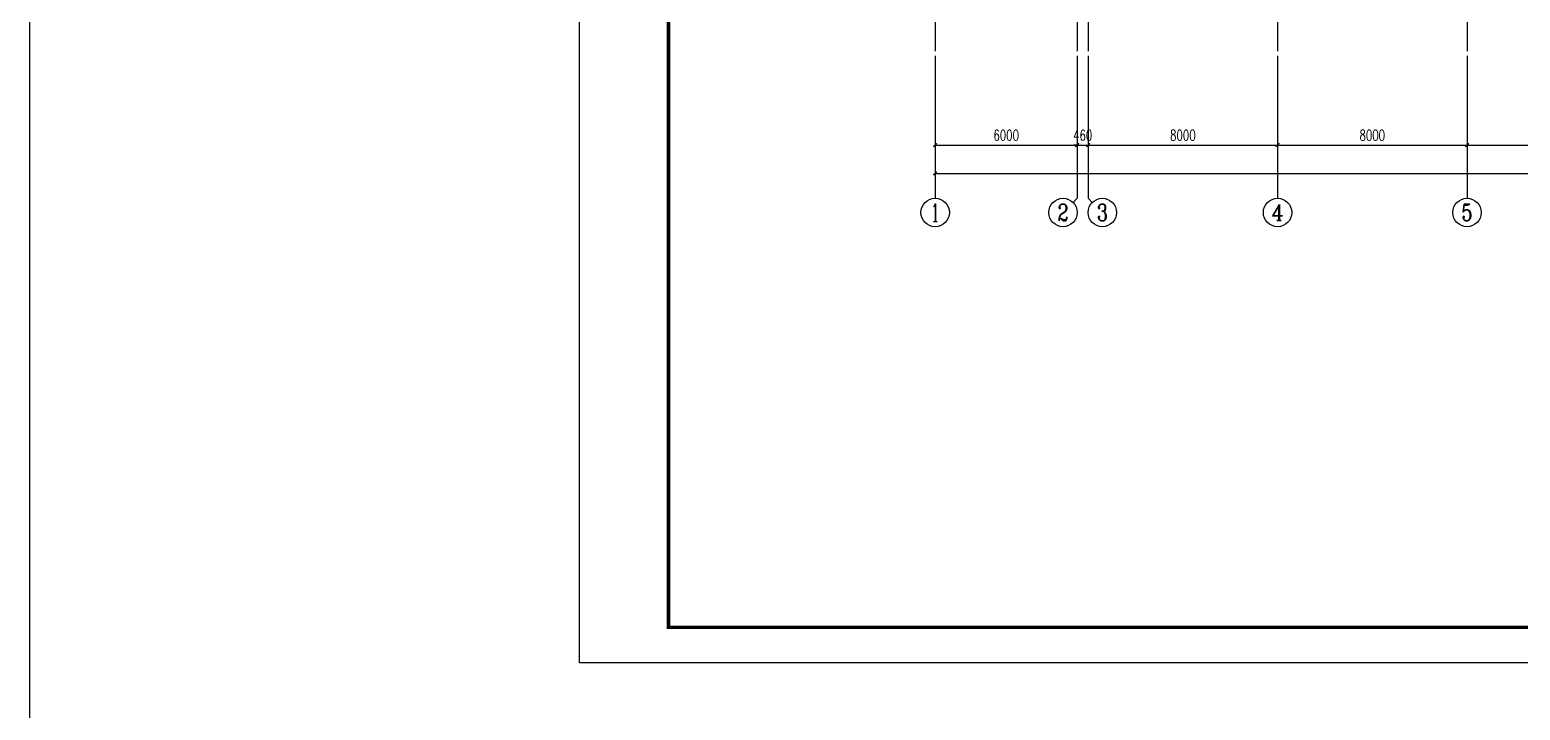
# Model space of a CAD drawing. Header units: millimetres. Extents: x 4533265 to 4958735, y 18976699 to 19555898.
# Drawn here: x 4533265 to 4596203, y 19404091 to 19432833 of the extents above; entities that cross this region are included whole.
import ezdxf
from ezdxf.enums import TextEntityAlignment as Align

# ---------------------------------------------------------------- set-up
doc = ezdxf.new("R2010")
doc.units = ezdxf.units.MM
doc.header["$LTSCALE"] = 1000
doc.header["$MEASUREMENT"] = 0
doc.linetypes.add('DOTE', pattern=[2.42, 2, -0.2, 0.02, -0.2])
doc.layers.get('Defpoints').update_dxf_attribs({"color": 1})
for name, color, linetype in [('3T_WOOD', 21, 'Continuous'), ('AXIS_TEXT', 7, 'Continuous'), ('AXIS_外部', 171, 'Continuous'), ('DOTE', 250, 'DOTE'), ('TK', 4, 'Continuous')]:
    doc.layers.add(name, color=color, linetype=linetype)
doc.styles.add('_TCH_AXIS', font='COMPLEX', dxfattribs={"bigfont": 'GBCBIG'})
doc.styles.add('_TCH_DIM_T3', font='SIMPLEX', dxfattribs={"width": 0.705882, "bigfont": 'GBCBIG'})
doc.styles.add('COMPLEX', font='COMPLEX')
doc.dimstyles.new('_TCH_ARCH&&150', dxfattribs={"dimtxt": 446.25, "dimasz": 150, "dimexe": 375, "dimexo": 450, "dimgap": 189.375, "dimtad": 1, "dimdec": 0, "dimzin": 0, "dimdsep": 46, "dimtxsty": '_TCH_DIM_T3', "dimblk": 'ARCHTICK', "dimcen": 0.09, "dimclrt": 7, "dimazin": 2, "dimtfac": 1, "dimtdec": 0, "dimtix": 1, "dimtmove": 2, "dimatfit": 3, "dimfxl": 0, "dimtolj": 1, "dimtzin": 0, "dimarcsym": 0})

# ---------------------------------------------------------------- blocks, each defined once
blk = doc.blocks.new('GeYuanFrame_14610878', base_point=(18.76, 4.34))
at = {"layer": 'TK'}
blk.add_lwpolyline([(18.76, 424.34), (686.76, 424.34), (686.76, 4.34), (18.76, 4.34), (18.76, 424.34)], dxfattribs=at)
at = {"layer": 'TK', "const_width": 1}
blk.add_lwpolyline([(676.76, 414.34), (43.76, 414.34), (43.76, 14.34), (676.76, 14.34)], close=True, dxfattribs=at)
blk = doc.blocks.new('_ArchTick')
at = {"color": 0, "linetype": 'ByBlock', "const_width": 0.4}
blk.add_lwpolyline([(-0.5, -0.5), (0.5, 0.5)], dxfattribs=at)
blk = doc.blocks.new('*D422')
at = {"layer": 'AXIS_外部', "color": 0, "lineweight": -2}
for p, q in [((4571497, 19431265), (4571497, 19427590)), ((4577497, 19431265), (4577497, 19427590)), ((4571497, 19427965), (4577497, 19427965))]:
    blk.add_line(p, q, dxfattribs=at)
at = {"layer": 'Defpoints', "color": 0}
for p in [(4571497, 19431715), (4577497, 19431715), (4577497, 19427965)]:
    blk.add_point(p, dxfattribs=at)
at = {"layer": 'AXIS_外部', "color": 0, "lineweight": -2, "xscale": 150, "yscale": 150, "zscale": 150, "rotation": 180}
blk.add_blockref('_ArchTick', (4571497, 19427965), dxfattribs=at)
at = {"layer": 'AXIS_外部', "color": 0, "lineweight": -2, "xscale": 150, "yscale": 150, "zscale": 150}
blk.add_blockref('_ArchTick', (4577497, 19427965), dxfattribs=at)
at = {"layer": 'AXIS_外部', "color": 7, "insert": (4574497, 19428378), "char_height": 446.2, "attachment_point": 5, "style": '_TCH_DIM_T3'}
blk.add_mtext('\\A1;6000', dxfattribs=at)
blk = doc.blocks.new('*D423')
at = {"layer": 'AXIS_外部', "color": 0, "lineweight": -2}
for p, q in [((4577497, 19431265), (4577497, 19427590)), ((4577957, 19431265), (4577957, 19427590)), ((4577497, 19427965), (4577347, 19427965)), ((4577497, 19427965), (4577957, 19427965)), ((4577957, 19427965), (4578107, 19427965))]:
    blk.add_line(p, q, dxfattribs=at)
at = {"layer": 'Defpoints', "color": 0}
for p in [(4577497, 19431715), (4577957, 19431715), (4577957, 19427965)]:
    blk.add_point(p, dxfattribs=at)
at = {"layer": 'AXIS_外部', "color": 0, "lineweight": -2, "xscale": 150, "yscale": 150, "zscale": 150}
blk.add_blockref('_ArchTick', (4577497, 19427965), dxfattribs=at)
at = {"layer": 'AXIS_外部', "color": 0, "lineweight": -2, "xscale": 150, "yscale": 150, "zscale": 150, "rotation": 180}
blk.add_blockref('_ArchTick', (4577957, 19427965), dxfattribs=at)
at = {"layer": 'AXIS_外部', "color": 7, "insert": (4577727, 19428378), "char_height": 446.2, "attachment_point": 5, "style": '_TCH_DIM_T3'}
blk.add_mtext('\\A1;460', dxfattribs=at)
blk = doc.blocks.new('*D424')
at = {"layer": 'AXIS_外部', "color": 0, "lineweight": -2}
for p, q in [((4577957, 19431265), (4577957, 19427590)), ((4585957, 19431265), (4585957, 19427590)), ((4577957, 19427965), (4585957, 19427965))]:
    blk.add_line(p, q, dxfattribs=at)
at = {"layer": 'Defpoints', "color": 0}
for p in [(4577957, 19431715), (4585957, 19431715), (4585957, 19427965)]:
    blk.add_point(p, dxfattribs=at)
at = {"layer": 'AXIS_外部', "color": 0, "lineweight": -2, "xscale": 150, "yscale": 150, "zscale": 150, "rotation": 180}
blk.add_blockref('_ArchTick', (4577957, 19427965), dxfattribs=at)
at = {"layer": 'AXIS_外部', "color": 0, "lineweight": -2, "xscale": 150, "yscale": 150, "zscale": 150}
blk.add_blockref('_ArchTick', (4585957, 19427965), dxfattribs=at)
at = {"layer": 'AXIS_外部', "color": 7, "insert": (4581957, 19428378), "char_height": 446.2, "attachment_point": 5, "style": '_TCH_DIM_T3'}
blk.add_mtext('\\A1;8000', dxfattribs=at)
blk = doc.blocks.new('*D425')
at = {"layer": 'AXIS_外部', "color": 0, "lineweight": -2}
for p, q in [((4585957, 19431265), (4585957, 19427590)), ((4593957, 19431265), (4593957, 19427590)), ((4585957, 19427965), (4593957, 19427965))]:
    blk.add_line(p, q, dxfattribs=at)
at = {"layer": 'Defpoints', "color": 0}
for p in [(4585957, 19431715), (4593957, 19431715), (4593957, 19427965)]:
    blk.add_point(p, dxfattribs=at)
at = {"layer": 'AXIS_外部', "color": 0, "lineweight": -2, "xscale": 150, "yscale": 150, "zscale": 150, "rotation": 180}
blk.add_blockref('_ArchTick', (4585957, 19427965), dxfattribs=at)
at = {"layer": 'AXIS_外部', "color": 0, "lineweight": -2, "xscale": 150, "yscale": 150, "zscale": 150}
blk.add_blockref('_ArchTick', (4593957, 19427965), dxfattribs=at)
at = {"layer": 'AXIS_外部', "color": 7, "insert": (4589957, 19428378), "char_height": 446.2, "attachment_point": 5, "style": '_TCH_DIM_T3'}
blk.add_mtext('\\A1;8000', dxfattribs=at)
blk = doc.blocks.new('*D426')
at = {"layer": 'AXIS_外部', "color": 0, "lineweight": -2}
for p, q in [((4593957, 19431265), (4593957, 19427590)), ((4601957, 19431265), (4601957, 19427590)), ((4593957, 19427965), (4601957, 19427965))]:
    blk.add_line(p, q, dxfattribs=at)
at = {"layer": 'Defpoints', "color": 0}
for p in [(4593957, 19431715), (4601957, 19431715), (4601957, 19427965)]:
    blk.add_point(p, dxfattribs=at)
at = {"layer": 'AXIS_外部', "color": 0, "lineweight": -2, "xscale": 150, "yscale": 150, "zscale": 150, "rotation": 180}
blk.add_blockref('_ArchTick', (4593957, 19427965), dxfattribs=at)
at = {"layer": 'AXIS_外部', "color": 0, "lineweight": -2, "xscale": 150, "yscale": 150, "zscale": 150}
blk.add_blockref('_ArchTick', (4601957, 19427965), dxfattribs=at)
at = {"layer": 'AXIS_外部', "color": 7, "insert": (4597957, 19428378), "char_height": 446.2, "attachment_point": 5, "style": '_TCH_DIM_T3'}
blk.add_mtext('\\A1;8000', dxfattribs=at)
blk = doc.blocks.new('*D431')
at = {"layer": 'AXIS_外部', "color": 0, "lineweight": -2}
for p, q in [((4571497, 19431265), (4571497, 19426390)), ((4633957, 19431265), (4633957, 19426390)), ((4571497, 19426765), (4633957, 19426765))]:
    blk.add_line(p, q, dxfattribs=at)
at = {"layer": 'Defpoints', "color": 0}
for p in [(4571497, 19431715), (4633957, 19431715), (4633957, 19426765)]:
    blk.add_point(p, dxfattribs=at)
at = {"layer": 'AXIS_外部', "color": 0, "lineweight": -2, "xscale": 150, "yscale": 150, "zscale": 150, "rotation": 180}
blk.add_blockref('_ArchTick', (4571497, 19426765), dxfattribs=at)
at = {"layer": 'AXIS_外部', "color": 0, "lineweight": -2, "xscale": 150, "yscale": 150, "zscale": 150}
blk.add_blockref('_ArchTick', (4633957, 19426765), dxfattribs=at)
at = {"layer": 'AXIS_外部', "color": 7, "insert": (4602727, 19427178), "char_height": 446.2, "attachment_point": 5, "style": '_TCH_DIM_T3'}
blk.add_mtext('\\A1;62460', dxfattribs=at)
blk = doc.blocks.new('_AXISO')
blk.add_circle((0, 0), 0.5)
at = {"layer": 'AXIS_TEXT', "style": 'COMPLEX', "width": 1.041667}
blk.add_attdef('A', text='', height=0.56, dxfattribs=at).set_placement((-0.25, -0.28), (0.25, -0.28), align=Align.FIT)

msp = doc.modelspace()

# ---------------------------------------------------------------- linework, layer by layer
at = {"layer": '3T_WOOD'}
msp.add_lwpolyline([(4533265.4, 19555897.6), (4958734.8, 19555897.6), (4958734.8, 18976699), (4533265.4, 18976699)], close=True, dxfattribs=at)
at = {"layer": 'AXIS_外部'}
for p, q in [((4571497, 19431715.3), (4571497, 19425715.3)), ((4577497, 19431715.3), (4577497, 19425715.3)), ((4577957, 19431715.3), (4577957, 19425715.3)), ((4585957, 19431715.3), (4585957, 19425715.3)), ((4593957, 19431715.3), (4593957, 19425715.3)), ((4577321.3, 19425539.6), (4577497, 19425715.3)), ((4578132.8, 19425539.6), (4577957, 19425715.3))]:
    msp.add_line(p, q, dxfattribs=at)
at = {"layer": 'DOTE'}
for p, q in [((4571497, 19455715.3), (4571497, 19431715.3)), ((4577497, 19455715.3), (4577497, 19431715.3)), ((4577957, 19455715.3), (4577957, 19431715.3)), ((4585957, 19455715.3), (4585957, 19431715.3)), ((4593957, 19455715.3), (4593957, 19431715.3))]:
    msp.add_line(p, q, dxfattribs=at)

# ---------------------------------------------------------------- block references
at = {"layer": '3T_WOOD', "xscale": 150, "yscale": 150, "zscale": 150}
msp.add_blockref('GeYuanFrame_14610878', (4556484.4, 19406089.4), dxfattribs=at)
at = {"layer": 'AXIS_外部'}
ref = msp.add_blockref('_AXISO', (4571497, 19425115.3), dxfattribs=dict(at, xscale=1200, yscale=1200, zscale=1200))
ref.add_attrib('A', '1', dxfattribs={"layer": 'AXIS_TEXT', "height": 772.1, "style": '_TCH_AXIS'}).set_placement((4571331.6, 19424729.3), (4571662.5, 19424729.3), align=Align.FIT)
ref = msp.add_blockref('_AXISO', (4576897, 19425115.3), dxfattribs=dict(at, xscale=1200, yscale=1200, zscale=1200))
ref.add_attrib('A', '2', dxfattribs={"layer": 'AXIS_TEXT', "height": 698.9, "style": '_TCH_AXIS'}).set_placement((4576664, 19424765.8), (4577130, 19424765.8), align=Align.FIT)
ref = msp.add_blockref('_AXISO', (4578557, 19425115.3), dxfattribs=dict(at, xscale=1200, yscale=1200, zscale=1200))
ref.add_attrib('A', '3', dxfattribs={"layer": 'AXIS_TEXT', "height": 698.9, "style": '_TCH_AXIS'}).set_placement((4578324, 19424765.8), (4578790, 19424765.8), align=Align.FIT)
ref = msp.add_blockref('_AXISO', (4585957, 19425115.3), dxfattribs=dict(at, xscale=1200, yscale=1200, zscale=1200))
ref.add_attrib('A', '4', dxfattribs={"layer": 'AXIS_TEXT', "height": 668.2, "style": '_TCH_AXIS'}).set_placement((4585702.5, 19424781.2), (4586211.6, 19424781.2), align=Align.FIT)
ref = msp.add_blockref('_AXISO', (4593957, 19425115.3), dxfattribs=dict(at, xscale=1200, yscale=1200, zscale=1200))
ref.add_attrib('A', '5', dxfattribs={"layer": 'AXIS_TEXT', "height": 698.9, "style": '_TCH_AXIS'}).set_placement((4593724, 19424765.8), (4594190, 19424765.8), align=Align.FIT)

# ---------------------------------------------------------------- dimensions: what is measured, and where the dimension line sits
for p1, p2, distance, picture, middle in [((4571497, 19431715.3), (4577497, 19431715.3), -3750, '*D422', (4574497, 19428377.8)), ((4571497, 19431715.3), (4633957, 19431715.3), -4950, '*D431', (4602727, 19427177.8)), ((4577497, 19431715.3), (4577957, 19431715.3), -3750, '*D423', (4577727, 19428377.8)), ((4577957, 19431715.3), (4585957, 19431715.3), -3750, '*D424', (4581957, 19428377.8)), ((4585957, 19431715.3), (4593957, 19431715.3), -3750, '*D425', (4589957, 19428377.8)), ((4593957, 19431715.3), (4601957, 19431715.3), -3750, '*D426', (4597957, 19428377.8))]:
    dim = msp.add_aligned_dim(p1=p1, p2=p2, distance=distance, dimstyle='_TCH_ARCH&&150', dxfattribs=at)
    dim.commit()
    dim.dimension.update_dxf_attribs({"geometry": picture, "text_midpoint": middle})

doc.saveas('drawing.dxf')
